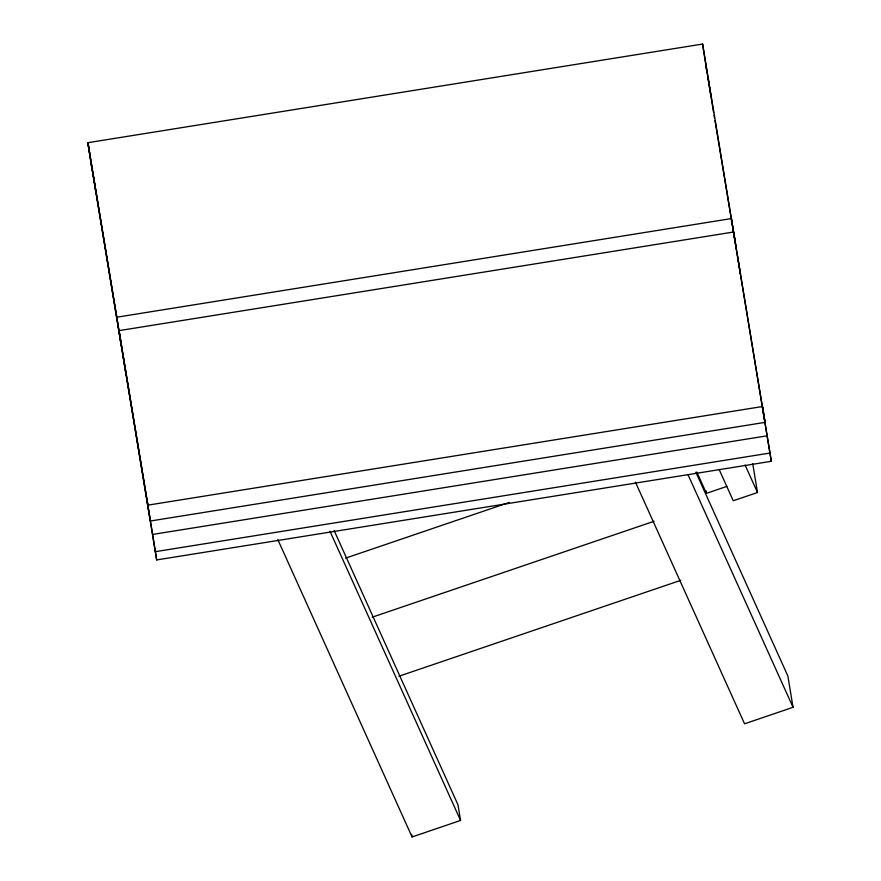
<?xml version="1.0" encoding="UTF-8"?>
<svg xmlns="http://www.w3.org/2000/svg" width="881" height="881" viewBox="0 0 881 881"><rect width="100%" height="100%" fill="white"/><g stroke="black" fill="none" stroke-linecap="round" stroke-linejoin="round"><path stroke-width="1.32" d="M345.594 558.125L509.24 502.434M696.805 472.062L706.419 493.349L726.836 486.4M372.256 617.174L654.087 521.266M752.748 463.802L757.495 492.512L733.256 500.76L719.138 469.485M398.928 676.234L680.76 580.326M277.823 539.624L412.077 836.95L460.565 820.453L457.966 804.782L334.119 530.505M695.88 472.26L787.856 675.98L793.043 707.3L744.555 723.808L635.421 482.105M90.457 158.547L87.957 142.689L702.62 44.05L771.327 461.292L156.675 559.931L90.952 162.368M120.565 341.354L116.832 317.204L731.494 218.565L735.018 241.383M121.556 346.486L119.056 330.628L733.719 231.989L736.208 247.847M92.252 170.628L88.232 145.134L152.655 534.437L767.318 435.787M155.375 551.671L770.027 453.032M745.084 465.014L757.495 492.512M688.083 474.837L793.043 707.3M329.935 531.133L460.565 820.453M705.604 63.718L713.643 112.68M714.139 115.268L714.535 118.098M715.031 120.697L771.327 461.292M705.989 490.739L706.419 493.349M411.636 834.34L412.077 836.95M87.957 142.689L116.832 317.204M119.056 330.628L147.942 505.143L762.594 406.504L765.093 422.362L150.431 521.001L147.468 503.117M762.131 404.467L764.84 421.702M737.694 256.8L740.403 274.035M708.071 77.803L710.791 95.049M702.62 44.05L706.716 70.799M152.655 534.437L156.675 559.931M123.043 355.45L125.752 372.685M93.419 176.453L96.128 193.688"/></g></svg>
